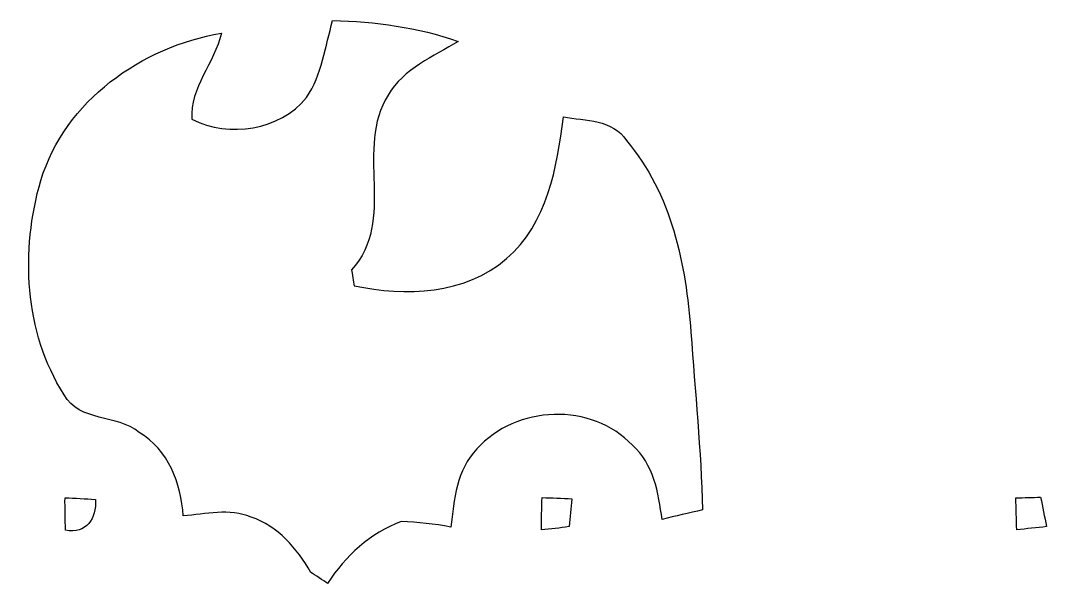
# Model space of a CAD drawing. Header units: centimetres. Extents: x -13.7 to 13.7, y -13.9 to 13.8.
# Drawn here: x -10.318 to -5.527, y 10.38 to 13.007 of the extents above; entities that cross this region are included whole.
import ezdxf

# ---------------------------------------------------------------- set-up
doc = ezdxf.new("R2010")
doc.units = ezdxf.units.CM
doc.header["$MEASUREMENT"] = 0
doc.layers.add('Camada 1', color=7, linetype='Continuous')

msp = doc.modelspace()

# ---------------------------------------------------------------- linework, layer by layer
at = {"layer": 'Camada 1', "color": 156}
for points, knots in [([(-8.98243, 12.64743), (-8.98243, 12.64743), (-8.98243, 12.64743), (-8.98243, 12.64743), (-8.98243, 12.64743), (-9.10978, 12.49432), (-9.34226, 12.4594), (-9.51759, 12.54583), (-9.51759, 12.54583), (-9.52817, 12.69541), (-9.41246, 12.80759), (-9.38, 12.94765), (-9.38, 12.94765), (-9.75324, 12.88485), (-10.1092, 12.63297), (-10.22314, 12.26114), (-10.22314, 12.26114), (-10.31804, 11.93306), (-10.30216, 11.55417), (-10.11484, 11.26066), (-10.11484, 11.26066), (-10.04287, 11.13155), (-9.86789, 11.1707), (-9.76383, 11.08463), (-9.76383, 11.08463), (-9.6273, 11.00313), (-9.56803, 10.84721), (-9.55815, 10.6948), (-9.55815, 10.6948), (-9.45338, 10.70292), (-9.34297, 10.7322), (-9.24136, 10.68916), (-9.24136, 10.68916), (-9.11506, 10.64894), (-9.02757, 10.54206), (-8.96267, 10.43163), (-8.96267, 10.43163), (-8.94326, 10.41893), (-8.9041, 10.39283), (-8.88435, 10.37978), (-8.88435, 10.37978), (-8.80004, 10.50924), (-8.68574, 10.61402), (-8.54004, 10.66905), (-8.54004, 10.66905), (-8.46278, 10.66553), (-8.38552, 10.65812), (-8.30932, 10.6433), (-8.30932, 10.6433), (-8.29275, 10.76995), (-8.28181, 10.91141), (-8.18656, 11.00737), (-8.18656, 11.00737), (-8.00629, 11.21339), (-7.64892, 11.22574), (-7.46054, 11.02465), (-7.46054, 11.02465), (-7.36177, 10.93823), (-7.33882, 10.80169), (-7.3226, 10.67822), (-7.3226, 10.67822), (-7.25981, 10.69445), (-7.19666, 10.70927), (-7.13317, 10.72303), (-7.13317, 10.72303), (-7.14058, 10.99996), (-7.16808, 11.27583), (-7.18784, 11.55241), (-7.18784, 11.55241), (-7.21113, 11.8692), (-7.27674, 12.19799), (-7.48911, 12.4467), (-7.48911, 12.4467), (-7.5512, 12.54653), (-7.68103, 12.53877), (-7.78262, 12.55747), (-7.78262, 12.55747), (-7.81297, 12.32076), (-7.85777, 12.06041), (-8.04826, 11.89566), (-8.04826, 11.89566), (-8.24335, 11.72703), (-8.51958, 11.71821), (-8.75982, 11.76937), (-8.75982, 11.76937), (-8.76299, 11.78806), (-8.76935, 11.82546), (-8.77216, 11.84416), (-8.77216, 11.84416), (-8.5605, 12.0724), (-8.76053, 12.41036), (-8.60107, 12.65907), (-8.60107, 12.65907), (-8.5291, 12.78184), (-8.39082, 12.83934), (-8.27405, 12.90954), (-8.27405, 12.90954), (-8.46278, 12.97552), (-8.66175, 13.00198), (-8.86071, 13.00691), (-8.86071, 13.00691), (-8.89458, 12.88556), (-8.91046, 12.75397), (-8.98243, 12.64743)], [0, 0, 0, 0, 0.037037, 0.037037, 0.037037, 0.037037, 0.0740741, 0.0740741, 0.0740741, 0.0740741, 0.1111111, 0.1111111, 0.1111111, 0.1111111, 0.1481481, 0.1481481, 0.1481481, 0.1481481, 0.1851852, 0.1851852, 0.1851852, 0.1851852, 0.2222222, 0.2222222, 0.2222222, 0.2222222, 0.2592593, 0.2592593, 0.2592593, 0.2592593, 0.2962963, 0.2962963, 0.2962963, 0.2962963, 0.3333333, 0.3333333, 0.3333333, 0.3333333, 0.3703704, 0.3703704, 0.3703704, 0.3703704, 0.4074074, 0.4074074, 0.4074074, 0.4074074, 0.4444444, 0.4444444, 0.4444444, 0.4444444, 0.4814815, 0.4814815, 0.4814815, 0.4814815, 0.5185185, 0.5185185, 0.5185185, 0.5185185, 0.5555556, 0.5555556, 0.5555556, 0.5555556, 0.5925926, 0.5925926, 0.5925926, 0.5925926, 0.6296296, 0.6296296, 0.6296296, 0.6296296, 0.6666667, 0.6666667, 0.6666667, 0.6666667, 0.7037037, 0.7037037, 0.7037037, 0.7037037, 0.7407407, 0.7407407, 0.7407407, 0.7407407, 0.7777778, 0.7777778, 0.7777778, 0.7777778, 0.8148148, 0.8148148, 0.8148148, 0.8148148, 0.8518519, 0.8518519, 0.8518519, 0.8518519, 0.8888889, 0.8888889, 0.8888889, 0.8888889, 0.9259259, 0.9259259, 0.9259259, 0.9259259, 1, 1, 1, 1]), ([(-10.11026, 10.78018), (-10.11026, 10.78018), (-10.11026, 10.78018), (-10.11026, 10.78018), (-10.11026, 10.78018), (-10.11061, 10.72938), (-10.1099, 10.67858), (-10.10778, 10.62778), (-10.10778, 10.62778), (-10.01112, 10.61049), (-9.96173, 10.68211), (-9.96809, 10.7717), (-9.96809, 10.7717), (-10.01535, 10.77524), (-10.06298, 10.77806), (-10.11026, 10.78018)], [0, 0, 0, 0, 0.2, 0.2, 0.2, 0.2, 0.4, 0.4, 0.4, 0.4, 0.6, 0.6, 0.6, 0.6, 1, 1, 1, 1]), ([(-7.88212, 10.78052), (-7.88212, 10.78052), (-7.88212, 10.78052), (-7.88212, 10.78052), (-7.88212, 10.78052), (-7.88458, 10.73043), (-7.88599, 10.68034), (-7.88599, 10.6299), (-7.88599, 10.6299), (-7.84294, 10.63483), (-7.79955, 10.63766), (-7.75687, 10.64612), (-7.75687, 10.64612), (-7.75017, 10.68846), (-7.7477, 10.7315), (-7.74417, 10.77453), (-7.74417, 10.77453), (-7.79003, 10.77736), (-7.83624, 10.77948), (-7.88212, 10.78052)], [0, 0, 0, 0, 0.1666667, 0.1666667, 0.1666667, 0.1666667, 0.3333333, 0.3333333, 0.3333333, 0.3333333, 0.5, 0.5, 0.5, 0.5, 0.6666667, 0.6666667, 0.6666667, 0.6666667, 1, 1, 1, 1]), ([(-5.66985, 10.77877), (-5.66985, 10.77877), (-5.66985, 10.77877), (-5.66985, 10.77877), (-5.66985, 10.77877), (-5.66949, 10.72938), (-5.66807, 10.67999), (-5.66596, 10.63025), (-5.66596, 10.63025), (-5.61974, 10.63483), (-5.57354, 10.63978), (-5.52732, 10.64506), (-5.52732, 10.64506), (-5.53614, 10.69093), (-5.54531, 10.73679), (-5.55449, 10.7823), (-5.55449, 10.7823), (-5.59293, 10.78123), (-5.63138, 10.78018), (-5.66985, 10.77877)], [0, 0, 0, 0, 0.1666667, 0.1666667, 0.1666667, 0.1666667, 0.3333333, 0.3333333, 0.3333333, 0.3333333, 0.5, 0.5, 0.5, 0.5, 0.6666667, 0.6666667, 0.6666667, 0.6666667, 1, 1, 1, 1])]:
    msp.add_open_spline(points, degree=3, knots=knots, dxfattribs=at)

doc.saveas('drawing.dxf')
